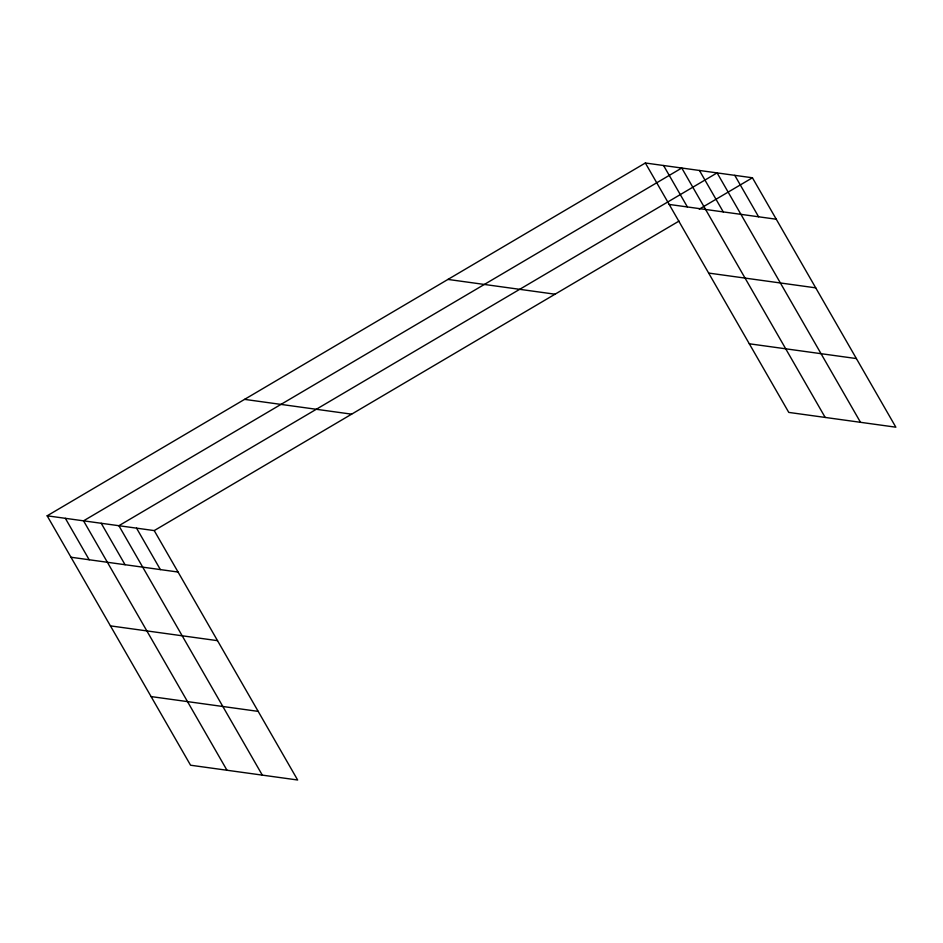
<?xml version="1.0" encoding="UTF-8"?>
<svg xmlns="http://www.w3.org/2000/svg" width="943" height="943" viewBox="0 0 943 943"><rect width="100%" height="100%" fill="white"/><g stroke="black" fill="none" stroke-linecap="round" stroke-linejoin="round"><path stroke-width="1.41" d="M47.15 515.809L154.228 530.591L297.646 780.002L190.569 765.221L47.15 515.809L645.354 162.998L752.431 177.779L895.85 427.191L788.772 412.409L645.354 162.998M154.228 530.591L679.031 221.075M699.282 209.134L752.431 177.779M669.188 204.442L776.266 219.224M708.653 273.069L815.73 287.851M447.949 279.423L555.026 294.204M749.308 343.782L856.385 358.564M244.555 399.372L351.633 414.166M70.984 557.242L178.05 572.036M110.449 625.881L217.515 640.662M151.104 696.582L258.182 711.376M734.762 175.339L758.596 216.784M860.511 422.323L717.093 172.899L118.889 525.711L262.307 775.122M699.435 170.459L723.257 211.904M825.184 417.443L681.765 168.019L83.55 520.831L226.98 770.242M663.566 165.508L687.388 206.953M136.558 528.151L160.381 569.596M101.219 523.271L125.054 564.716M65.35 518.32L89.184 559.765"/></g></svg>
